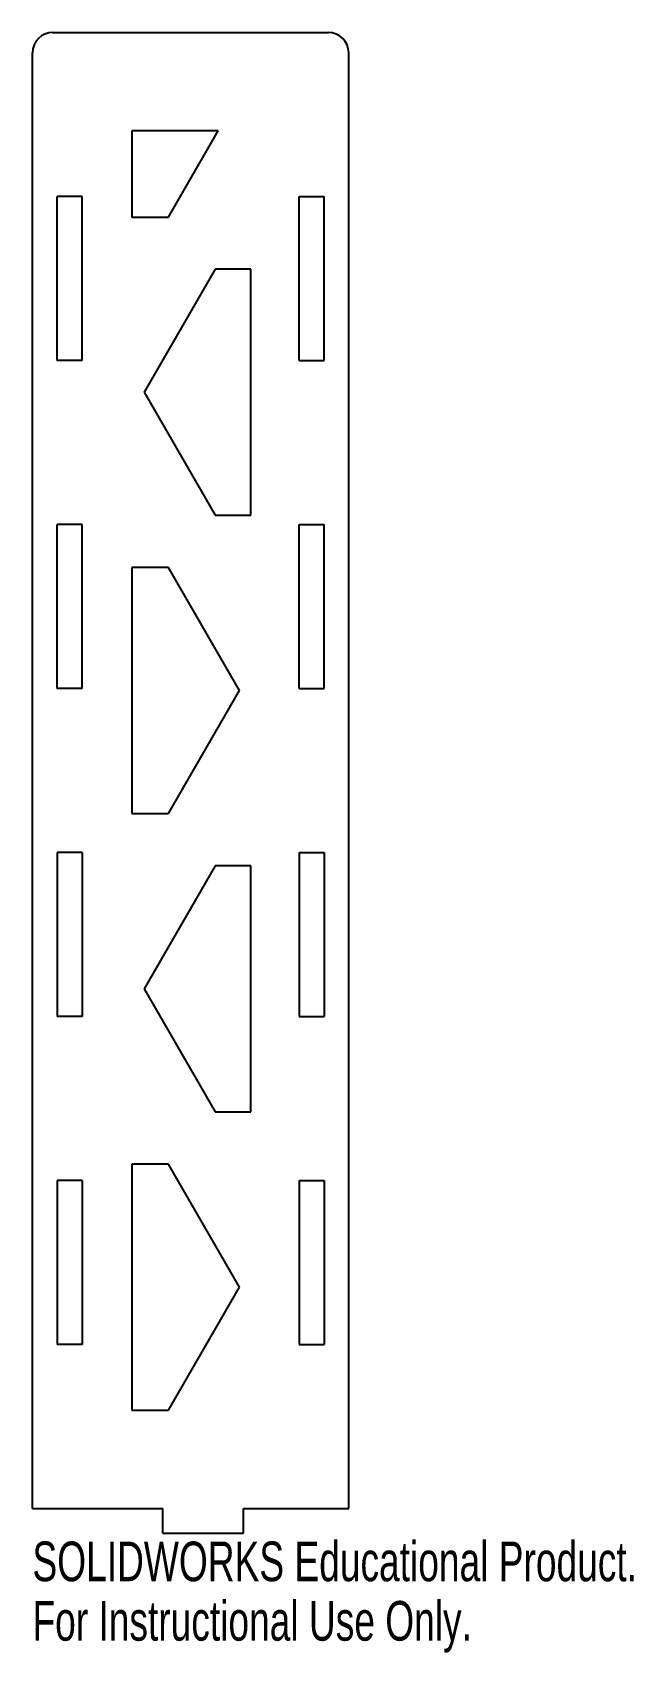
# Model space of a CAD drawing. Header units: millimetres. Extents: x -19 to 54, y -108 to 90.
import ezdxf

# ---------------------------------------------------------------- set-up
doc = ezdxf.new("R2010")
doc.units = ezdxf.units.MM
doc.styles.add('SLDTEXTSTYLE0', font='TXT', dxfattribs={"width": 0.7})

msp = doc.modelspace()

# ---------------------------------------------------------------- linework, layer by layer
at = {"color": 7, "linetype": 'Continuous', "lineweight": 25}
for p, q in [((-16.77, 90), (16.77, 90)), ((-19.27, -90), (-19.27, 87.5)), ((19.27, -90), (19.27, 87.5)), ((-7.17, 78), (-7.17, 67.49)), ((3.37, 78), (-7.17, 78)), ((-2.69, 67.49), (3.37, 78)), ((-16.27, 50), (-16.27, 70)), ((-13.22, 70), (-16.27, 70)), ((-13.22, 50), (-13.22, 70)), ((13.22, 50), (13.22, 70)), ((13.22, 70), (16.27, 70)), ((16.27, 50), (16.27, 70)), ((-7.17, 67.49), (-2.69, 67.49)), ((2.99, 61.12), (-5.67, 46.12)), ((7.33, 61.12), (2.99, 61.12)), ((7.33, 31.12), (7.33, 61.12)), ((-13.22, 50), (-16.27, 50)), ((13.22, 50), (16.27, 50)), ((-5.67, 46.12), (2.99, 31.12)), ((-16.27, 10), (-16.27, 30)), ((-13.22, 30), (-16.27, 30)), ((-13.22, 10), (-13.22, 30)), ((2.99, 31.12), (7.33, 31.12)), ((13.22, 10), (13.22, 30)), ((13.22, 30), (16.27, 30)), ((16.27, 10), (16.27, 30)), ((-7.17, 24.75), (-7.17, -5.25)), ((-2.69, 24.75), (-7.17, 24.75)), ((5.97, 9.75), (-2.69, 24.75)), ((-13.22, 10), (-16.27, 10)), ((13.22, 10), (16.27, 10)), ((-2.69, -5.25), (5.97, 9.75)), ((-7.17, -5.25), (-2.69, -5.25)), ((-13.22, -10), (-16.27, -10)), ((-16.27, -10), (-16.27, -30)), ((-13.22, -10), (-13.22, -30)), ((2.99, -11.63), (-5.67, -26.63)), ((7.33, -11.63), (2.99, -11.63)), ((7.33, -41.63), (7.33, -11.63)), ((13.22, -10), (16.27, -10)), ((13.22, -10), (13.22, -30)), ((16.27, -10), (16.27, -30)), ((-5.67, -26.63), (2.99, -41.63)), ((-13.22, -30), (-16.27, -30)), ((13.22, -30), (16.27, -30)), ((2.99, -41.63), (7.33, -41.63)), ((-7.17, -48), (-7.17, -78)), ((-2.69, -48), (-7.17, -48)), ((5.97, -63), (-2.69, -48)), ((-13.22, -50), (-16.27, -50)), ((-16.27, -50), (-16.27, -70)), ((-13.22, -50), (-13.22, -70)), ((13.22, -50), (16.27, -50)), ((13.22, -50), (13.22, -70)), ((16.27, -50), (16.27, -70)), ((-2.69, -78), (5.97, -63)), ((-13.22, -70), (-16.27, -70)), ((13.22, -70), (16.27, -70)), ((-7.17, -78), (-2.69, -78)), ((-19.27, -90), (-3.39, -90)), ((-3.39, -93), (-3.39, -90)), ((6.44, -93), (6.44, -90)), ((6.44, -90), (19.27, -90)), ((-3.39, -93), (6.44, -93))]:
    msp.add_line(p, q, dxfattribs=at)
for centre, start, end in [((-16.77, 87.5), 90, 180), ((16.77, 87.5), 0, 90)]:
    msp.add_arc(centre, 2.5, start, end, dxfattribs=at)

# ---------------------------------------------------------------- texts
at = {"color": 7, "linetype": 'Continuous', "char_height": 4.8336, "attachment_point": 1, "style": 'SLDTEXTSTYLE0'}
for s, insert in [('SOLIDWORKS Educational Product.', (-19.27, -94.02)), ('For Instructional Use Only.', (-19.27, -101.27))]:
    msp.add_mtext(s, dxfattribs=dict(at, insert=insert))

doc.saveas('drawing.dxf')
